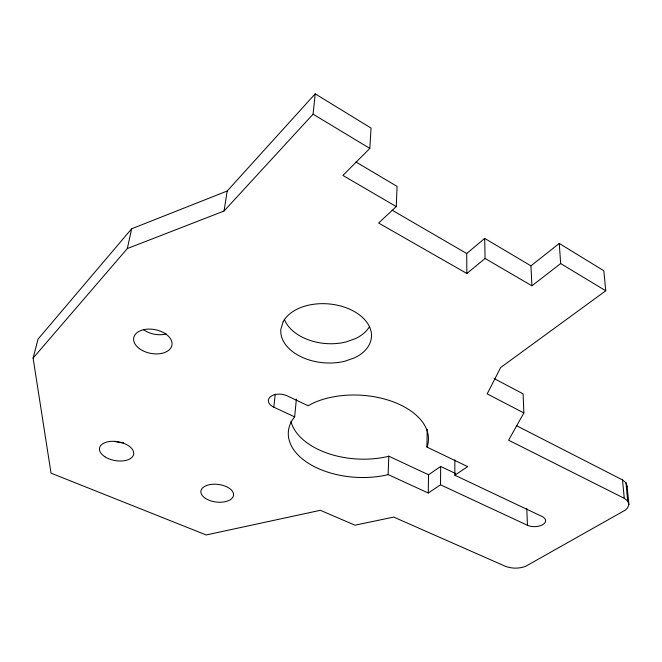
<?xml version="1.0" encoding="UTF-8"?>
<svg xmlns="http://www.w3.org/2000/svg" width="662" height="662" viewBox="0 0 662 662"><rect width="100%" height="100%" fill="white"/><g stroke="black" fill="none" stroke-linecap="round" stroke-linejoin="round"><path stroke-width="0.99" d="M296.369 399.054L294.656 416.886L292.074 420.411A70.172 41.135 3.3 0 0 310.404 464.492A70.172 41.135 3.3 0 0 385.292 475.291L388.098 474.588L428.256 493.024L440.52 484.807L527.457 525.289A10.84 5.751 -1.6 0 0 542.741 524.643A10.84 5.751 -1.6 0 0 542.17 516.542L454.844 475.208L454.852 459.825M440.52 484.807L440.677 466.462L455.481 473.479M428.256 493.024L428.537 474.778L440.677 466.462M454.844 475.208L467.653 466.619L426.924 447.057L427.222 429.348M388.098 474.588L388.817 456.192L386.037 456.912A69.402 41.507 3.3 0 1 290.899 421.255M485.081 258.461L531.925 285.818L530.941 265.851L484.692 238.403L485.081 258.461L466.867 273.497L378.623 223.036L396.265 206.594L397.084 186.403L355.891 161.958M396.265 206.594L342.908 175.43L369.818 148.396L371.059 128.072L315.195 93.839L227.198 191.02L131.639 228.787L38.065 339.076L33.1 358.109L51.04 473.156L206.205 534.962L320.342 510.303L354.973 525.181L393.716 517.08L505.503 566.358C511.983 568.716 519.273 568.766 525.719 566.275L625.333 510.096L627.535 507.986L628.9 504.518L627.096 486.165L625.962 482.747L622.503 479.917L516.236 425.55M33.1 358.109L127.336 248.556L224.046 211.029L313.085 114.17L315.195 93.839M294.656 416.886L273.82 407.188L275.235 394.262M224.046 211.029L227.198 191.02M127.336 248.556L131.639 228.787M626.426 487.919L627.096 486.165M426.924 447.057L427.635 445.228A70.172 41.135 3.3 0 0 392.674 401.635A70.172 41.135 3.3 0 0 313.018 403.166L308.144 405.773L287.167 395.843A12.123 7.315 6 0 0 270.377 396.77A12.123 7.315 6 0 0 273.82 407.188M494.067 378.507L523.104 393.857L523.882 412.956L508.582 440.18L624.266 498.329L627.766 501.126L628.9 504.518M466.867 273.497L466.718 253.529L484.692 238.403M530.941 265.851L559.266 243.442L603.818 270.75L605.755 290.767L500.687 367.509L487.174 393.882L523.882 412.956M531.925 285.818L560.648 263.55L559.266 243.442M388.817 456.192L428.537 474.778M392.103 210.16L466.718 253.529M313.085 114.17L369.818 148.396M560.648 263.55L605.755 290.767M625.962 482.747L627.766 501.126M622.503 479.917L624.266 498.329M526.77 508.275L527.457 525.289M166.17 333.971A19.223 12.148 11.4 0 1 143.397 329.602M123.529 442.787A17.154 9.616 10.4 0 1 114.849 441.397M369.346 326.937A44.917 29.74 4.9 0 1 355.759 338.481L346.003 341.964A44.917 29.74 4.9 0 1 284.362 319.307M283.137 321.782L280.845 329.295A45.471 29.542 4.9 0 0 344.687 361.278L354.551 357.828A45.471 29.542 4.9 0 0 352.118 310.354A45.471 29.542 4.9 0 0 283.137 321.782M139.343 348.593A19.455 12.065 11.1 0 0 171.45 346.789A19.455 12.065 11.1 0 0 147.709 329.122A19.455 12.065 11.1 0 0 139.343 348.593M205.303 498.287A16.434 8.863 7.1 0 0 232.867 497.17A16.434 8.863 7.1 0 0 213.478 484.22A16.434 8.863 7.1 0 0 205.303 498.287M104.853 456.73A17.344 9.525 10.2 0 0 133.285 455.439A17.344 9.525 10.2 0 0 111.621 441.331A17.344 9.525 10.2 0 0 104.853 456.73"/></g></svg>
